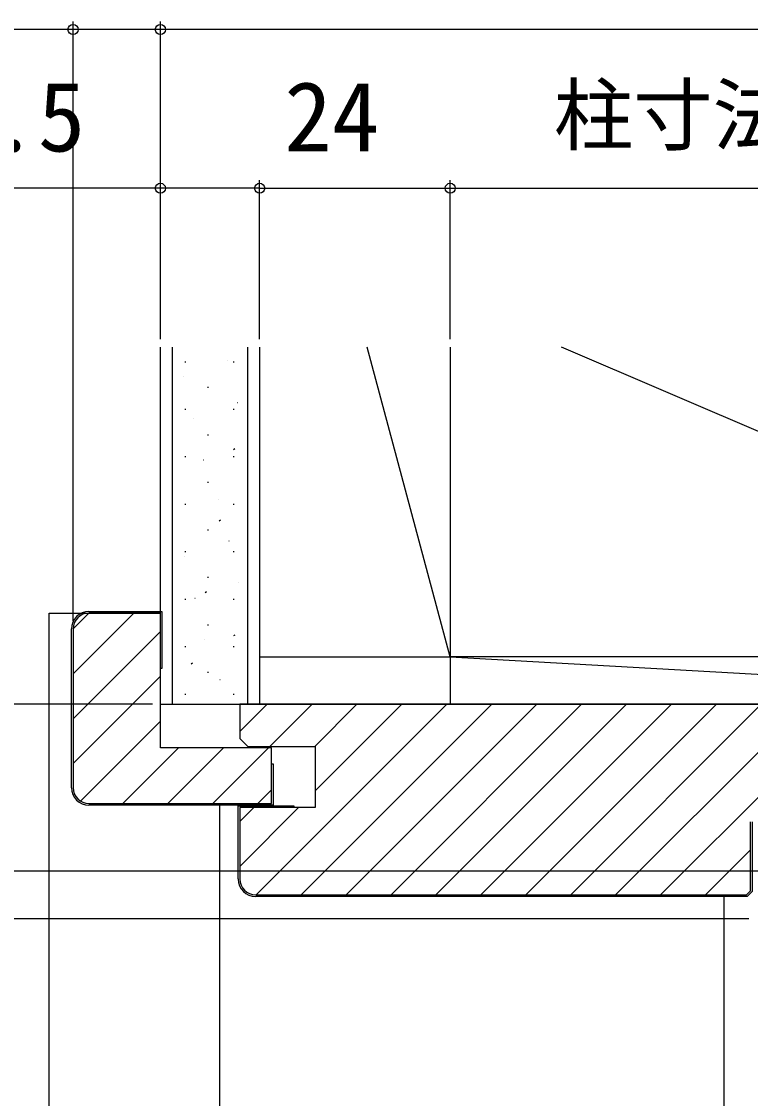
# Model space of a CAD drawing. Units: millimetres, scale not verified. Extents: x -525 to 525, y -783 to 779.
# Drawn here: x -382.5 to -290.7, y 439.6 to 575.2 of the extents above; entities that cross this region are included whole.
import ezdxf
from ezdxf.enums import TextEntityAlignment as Align

# ---------------------------------------------------------------- set-up
doc = ezdxf.new("R2010")
doc.units = ezdxf.units.MM
doc.header["$LTSCALE"] = 4
for name, color, linetype in [('0-5_YKK_12', 2, 'Continuous'), ('0-8_YKK_D', 6, 'Continuous'), ('0-A_YSS_K', 3, 'Continuous'), ('0-B_YSS_KE', 3, 'Continuous')]:
    doc.layers.add(name, color=color, linetype=linetype)
doc.styles.add('ＭＳ ゴシック', font='')
doc.styles.get('ＭＳ ゴシック').set_extended_font_data('MS Gothic')

msp = doc.modelspace()

# ---------------------------------------------------------------- linework, layer by layer
at = {"layer": '0-5_YKK_12'}
for p, q in [((-378.999, 500.7), (-364.997, 500.7)), ((-378.999, 312.266), (-378.999, 500.7)), ((-357.497, 312.266), (-357.497, 476.7)), ((-293.997, 312.266), (-293.997, 465.2))]:
    msp.add_line(p, q, dxfattribs=at)
at = {"layer": '0-8_YKK_D'}
for p, q in [((-375.997, 499.7), (-375.997, 575.2)), ((-364.997, 535.2), (-364.997, 575.2)), ((-364.997, 536.2), (-364.997, 575.2)), ((-186.997, 574.2), (-364.997, 574.2)), ((-364.997, 535.2), (-364.997, 555.2)), ((-352.497, 535.2), (-352.497, 555.2)), ((-352.497, 535.2), (-352.497, 555.2)), ((-328.497, 535.2), (-328.497, 555.2)), ((-328.497, 535.2), (-328.497, 555.2)), ((-352.497, 554.2), (-328.497, 554.2)), ((-328.497, 554.2), (-223.497, 554.2)), ((-365.997, 489.2), (-443.496, 489.2)), ((-286.496, 468.2), (-443.496, 468.2)), ((-286.496, 468.2), (-443.496, 468.2)), ((-286.496, 468.2), (-418.496, 468.2)), ((-290.897, 462.2), (-418.496, 462.2))]:
    msp.add_line(p, q, dxfattribs=at)
for points in [[(-364.997, 574.2), (-375.997, 574.2), (-394.888, 574.2)], [(-352.497, 554.2), (-364.997, 554.2), (-398.547, 554.2)]]:
    msp.add_lwpolyline(points, dxfattribs=at)
for centre in [(-375.997, 574.2), (-364.997, 574.2), (-364.997, 574.2), (-364.997, 554.2), (-352.497, 554.2), (-352.497, 554.2), (-328.497, 554.2), (-328.497, 554.2)]:
    msp.add_circle(centre, 0.637, dxfattribs=at)
at = {"layer": '0-A_YSS_K'}
for p, q in [((-364.997, 489.2), (-364.997, 534.2)), ((-363.497, 534.2), (-363.497, 489.2)), ((-353.997, 489.2), (-353.997, 534.2)), ((-352.497, 534.2), (-352.497, 489.2)), ((-328.497, 534.2), (-328.497, 489.2)), ((-223.497, 495.2), (-314.497, 534.2)), ((-363.497, 531.898), (-363.48, 531.91)), ((-361.904, 532.357), (-361.804, 532.357)), ((-356.513, 532.455), (-356.494, 532.462)), ((-355.824, 532.357), (-355.724, 532.357)), ((-362.093, 530.479), (-362.074, 530.485)), ((-359.054, 529.127), (-358.954, 529.127)), ((-354.041, 530.321), (-353.997, 530.351)), ((-361.904, 526.377), (-361.804, 526.377)), ((-355.824, 526.377), (-355.724, 526.377)), ((-355.315, 527.197), (-355.296, 527.204)), ((-360.801, 525.254), (-360.782, 525.261)), ((-359.054, 523.147), (-358.954, 523.147)), ((-355.81, 521.315), (-355.643, 521.425)), ((-361.904, 520.397), (-361.804, 520.397)), ((-359.603, 519.997), (-359.585, 520.003)), ((-355.824, 520.397), (-355.724, 520.397)), ((-359.054, 517.167), (-358.954, 517.167)), ((-361.904, 514.417), (-361.804, 514.417)), ((-357.652, 515.006), (-357.633, 515.013)), ((-355.824, 514.417), (-355.724, 514.417)), ((-357.579, 512.309), (-357.412, 512.419)), ((-359.054, 511.187), (-358.954, 511.187)), ((-356.359, 509.782), (-356.341, 509.788)), ((-361.94, 507.805), (-361.921, 507.812)), ((-361.904, 508.437), (-361.804, 508.437)), ((-355.824, 508.437), (-355.724, 508.437)), ((-359.054, 505.207), (-358.954, 505.207)), ((-359.348, 503.302), (-359.181, 503.413)), ((-355.162, 504.524), (-355.143, 504.531)), ((-361.904, 502.457), (-361.804, 502.457)), ((-360.648, 502.581), (-360.629, 502.588)), ((-355.824, 502.457), (-355.724, 502.457)), ((-375.997, 498.701), (-373.998, 500.7)), ((-375.997, 493.044), (-368.341, 500.7)), ((-359.054, 499.227), (-358.954, 499.227)), ((-375.997, 487.388), (-364.997, 498.388)), ((-355.738, 497.856), (-355.571, 497.966)), ((-361.904, 496.477), (-361.804, 496.477)), ((-359.45, 497.323), (-359.431, 497.33)), ((-355.824, 496.477), (-355.724, 496.477)), ((-223.497, 495.2), (-328.497, 495.2)), ((-328.497, 495.2), (-223.497, 489.2)), ((-361.117, 494.296), (-360.95, 494.406)), ((-375.997, 481.731), (-364.997, 492.731)), ((-359.054, 493.247), (-358.954, 493.247)), ((-357.498, 492.333), (-357.479, 492.339)), ((-361.904, 490.497), (-361.804, 490.497)), ((-355.824, 490.497), (-355.724, 490.497)), ((-364.997, 489.2), (-186.997, 489.2)), ((-354.997, 485.76), (-351.557, 489.2)), ((-352.929, 465.2), (-328.929, 489.2)), ((-351.2, 483.9), (-345.9, 489.2)), ((-347.272, 465.2), (-323.272, 489.2)), ((-345.543, 483.9), (-340.243, 489.2)), ((-345.497, 478.29), (-334.586, 489.2)), ((-341.616, 465.2), (-317.616, 489.2)), ((-335.959, 465.2), (-311.959, 489.2)), ((-330.302, 465.2), (-306.302, 489.2)), ((-324.645, 465.2), (-300.645, 489.2)), ((-318.988, 465.2), (-294.988, 489.2)), ((-313.331, 465.2), (-289.331, 489.2)), ((-307.675, 465.2), (-283.675, 489.2)), ((-302.018, 465.2), (-278.018, 489.2)), ((-375.063, 477.008), (-364.997, 487.074)), ((-369.714, 476.7), (-362.714, 483.7)), ((-364.057, 476.7), (-357.057, 483.7)), ((-358.4, 476.7), (-351.4, 483.7)), ((-352.743, 476.7), (-350.997, 478.446)), ((-354.997, 474.446), (-353.243, 476.2)), ((-354.997, 468.79), (-347.586, 476.2)), ((-296.361, 465.2), (-290.697, 470.864))]:
    msp.add_line(p, q, dxfattribs=at)
msp.add_lwpolyline([(-352.497, 495.2), (-328.497, 495.2), (-338.947, 534.2)], dxfattribs=at)
at = {"layer": '0-B_YSS_KE'}
for p, q in [((-376.197, 478.7), (-376.197, 498.7)), ((-376.197, 478.7), (-376.197, 498.7)), ((-375.997, 498.7), (-375.997, 478.7))]:
    msp.add_line(p, q, dxfattribs=at)
for points in [[(-373.997, 500.9), (-364.797, 500.9), (-364.797, 493.7), (-364.997, 493.7)], [(-373.997, 500.9), (-364.797, 500.9), (-364.797, 493.7), (-364.997, 493.7)], [(-364.997, 483.7), (-364.997, 500.7), (-373.997, 500.7)], [(-196.997, 489.2), (-354.997, 489.2), (-354.997, 484.9), (-353.997, 483.9), (-345.497, 483.9), (-345.497, 476.2), (-347.997, 476.2), (-354.997, 476.2), (-354.997, 467.2)], [(-373.997, 476.7), (-350.997, 476.7), (-350.997, 483.7), (-364.997, 483.7)], [(-350.997, 481.7), (-350.797, 481.7), (-350.797, 476.5), (-373.997, 476.5)], [(-350.997, 481.7), (-350.797, 481.7), (-350.797, 476.5), (-373.997, 476.5)], [(-355.197, 467.2), (-355.197, 476.4), (-348.197, 476.4), (-348.197, 476.2)], [(-290.497, 474.4), (-290.497, 465.618), (-291.114, 465), (-352.997, 465)], [(-352.997, 465.2), (-291.197, 465.2), (-290.697, 465.7), (-290.697, 474.4)]]:
    msp.add_lwpolyline(points, dxfattribs=at)
for centre, radius, start, end in [((-373.997, 498.7), 2.2, 90, 180), ((-373.997, 498.7), 2.2, 90, 180), ((-373.997, 498.7), 2, 90, 180), ((-373.997, 478.7), 2.2, 180, 270), ((-373.997, 478.7), 2.2, 180, 270), ((-373.997, 478.7), 2, 180, 270), ((-352.997, 467.2), 2.2, 180.00001, 269.99999), ((-352.997, 467.2), 2, 180.00001, 269.99999)]:
    msp.add_arc(centre, radius, start, end, dxfattribs=at)

# ---------------------------------------------------------------- texts
at = {"layer": '0-8_YKK_D', "style": 'ＭＳ ゴシック'}
for s, height, p in [('12.5', 8.798, (-398.388, 556.2)), ('24', 8.798, (-349.395, 556.2)), ('柱寸法【105】', 7.331, (-315.457, 557.564))]:
    msp.add_text(s, height=height, dxfattribs=at).set_placement(p, align=Align.BOTTOM_LEFT)

doc.saveas('drawing.dxf')
